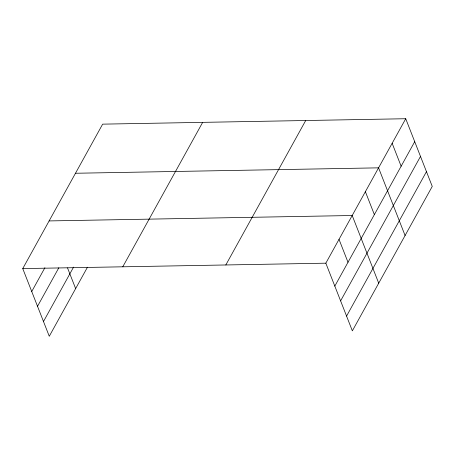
<?xml version="1.0" encoding="UTF-8"?>
<svg xmlns="http://www.w3.org/2000/svg" width="455" height="455" viewBox="0 0 455 455"><rect width="100%" height="100%" fill="white"/><g stroke="black" fill="none" stroke-linecap="round" stroke-linejoin="round"><path stroke-width="0.68" d="M87.468 267.21L49.271 336.268L22.75 268.592L102.648 124.147L405.729 118.732L432.25 186.408L352.352 330.853L325.831 263.178L405.729 118.732M31.736 291.524L44.92 267.694M37.526 306.289L58.82 267.79M43.487 321.503L73.568 267.113M122.765 266.806L202.663 122.361M225.816 264.964L305.709 120.518M334.817 286.115L414.715 141.664M340.607 300.88L420.5 156.429M346.568 316.089L426.466 171.643M75.479 173.258L378.566 167.844L405.087 235.519M49.117 220.925L352.198 215.511L378.719 283.186M22.75 268.592L325.831 263.178M392.147 143.291L401.134 166.223M365.382 191.68L374.368 214.612M339.015 239.347L348.001 262.279M67.516 267.881L75.638 288.601"/></g></svg>
